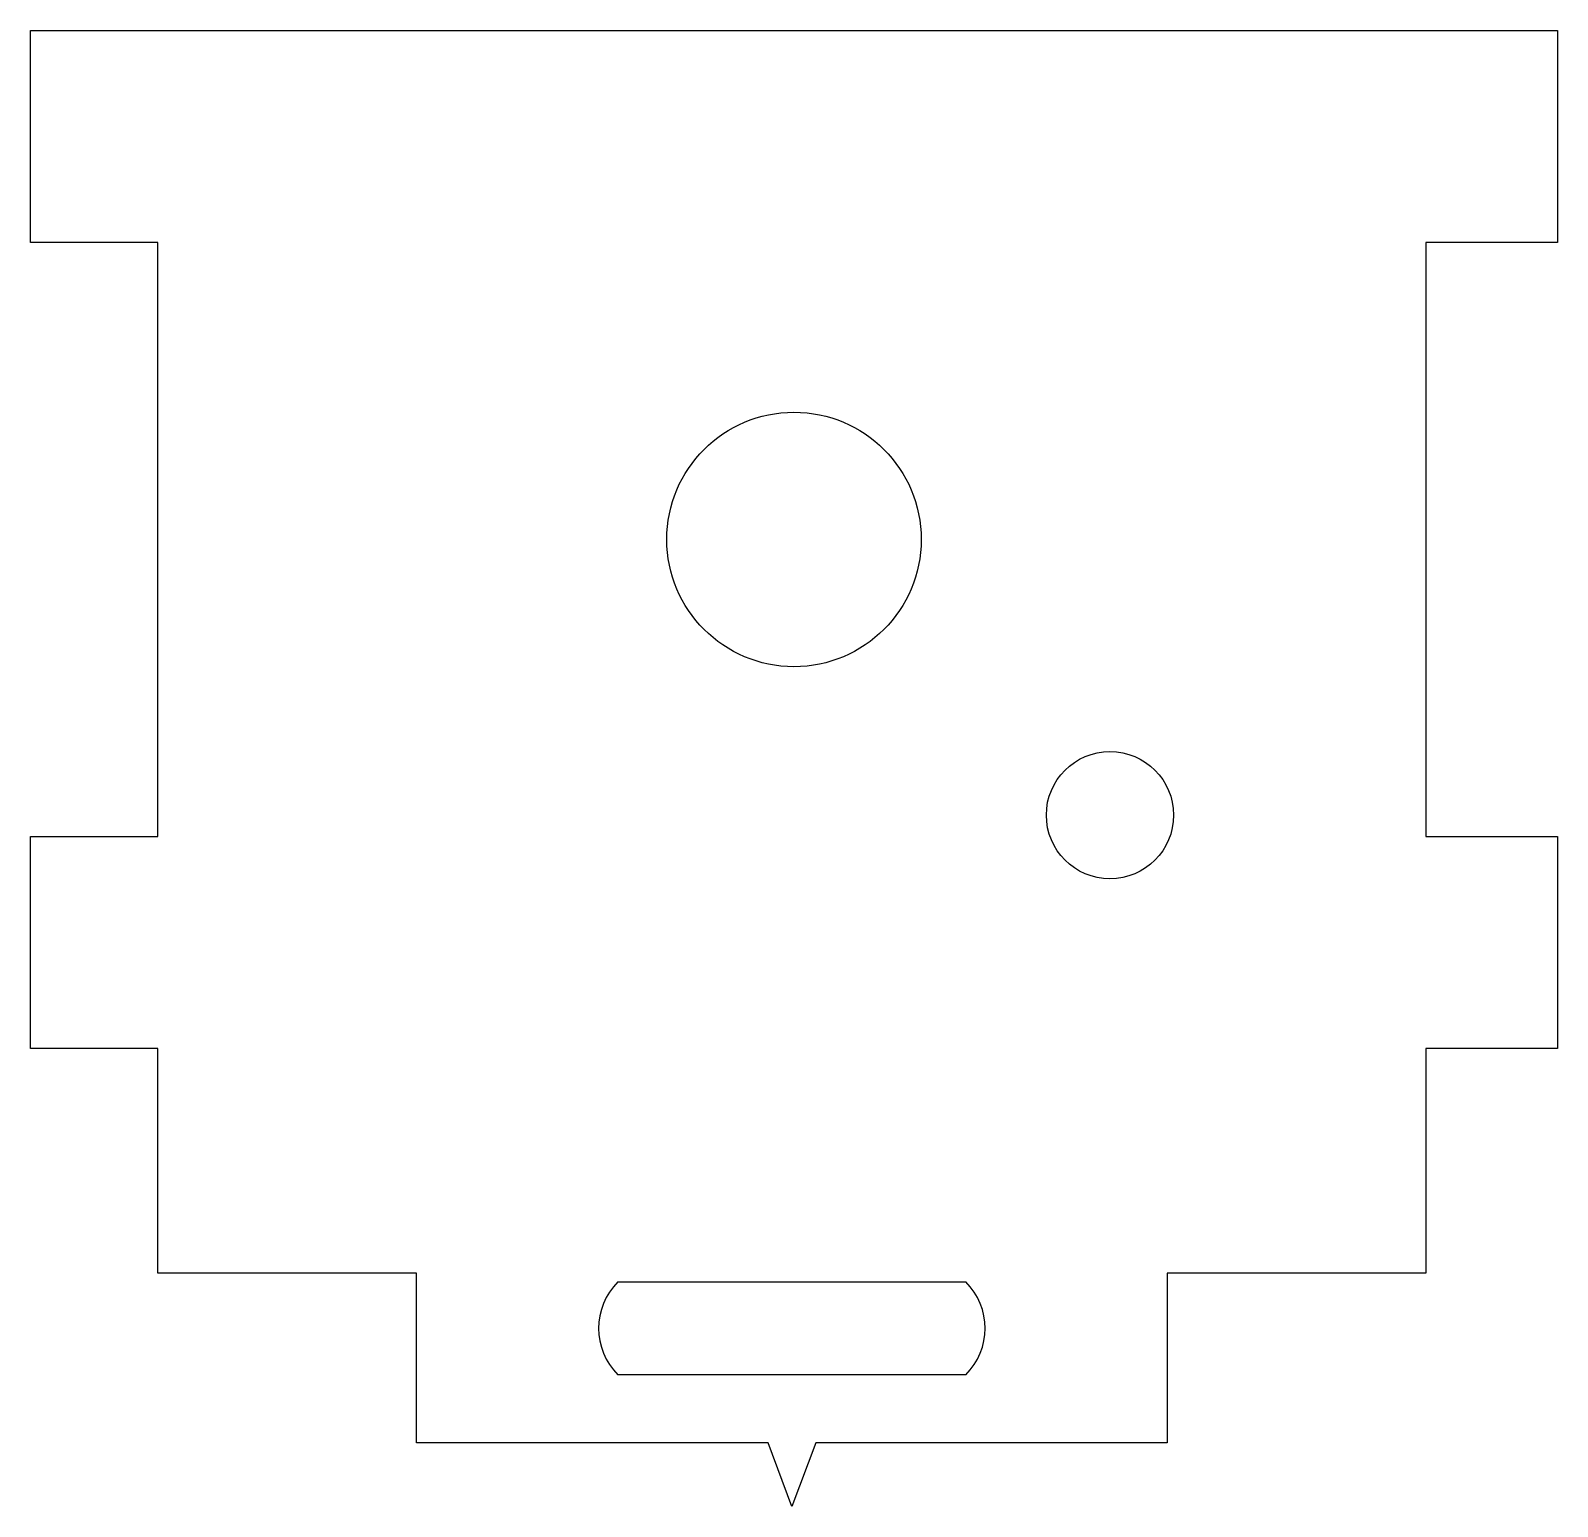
# Model space of a CAD drawing. Header units: millimetres. Extents: x 0 to 36, y -29.8 to 5.
import ezdxf

# ---------------------------------------------------------------- set-up
doc = ezdxf.new("R2010")
doc.units = ezdxf.units.MM

msp = doc.modelspace()

# ---------------------------------------------------------------- linework, layer by layer
at = {"color": 7, "linetype": 'Continuous', "lineweight": 25}
for p, q in [((0, 0), (0, 5)), ((0, 5), (36, 5)), ((36, 5), (36, 0)), ((3, 0), (0, 0)), ((3, -14), (3, 0)), ((36, 0), (32.9, 0)), ((32.9, 0), (32.9, -14)), ((0, -19), (0, -14)), ((0, -14), (3, -14)), ((32.9, -14), (36, -14)), ((36, -14), (36, -19)), ((3, -19), (0, -19)), ((3, -24.3), (3, -19)), ((36, -19), (32.9, -19)), ((32.9, -19), (32.9, -24.3)), ((9.1, -24.3), (3, -24.3)), ((9.1, -28.3), (9.1, -24.3)), ((32.9, -24.3), (26.8, -24.3)), ((26.8, -24.3), (26.8, -28.3)), ((13.85, -24.5), (22.05, -24.5)), ((22.05, -26.7), (13.85, -26.7)), ((17.388, -28.3), (9.1, -28.3)), ((17.95, -29.8), (17.388, -28.3)), ((18.512, -28.3), (17.95, -29.8)), ((26.8, -28.3), (18.512, -28.3))]:
    msp.add_line(p, q, dxfattribs=at)
for centre, radius in [((18, -7), 3), ((25.45, -13.5), 1.5)]:
    msp.add_circle(centre, radius, dxfattribs=at)
for centre, start, end in [((14.95, -25.6), 135, 225), ((20.95, -25.6), 315, 45)]:
    msp.add_arc(centre, 1.556, start, end, dxfattribs=at)

doc.saveas('drawing.dxf')
